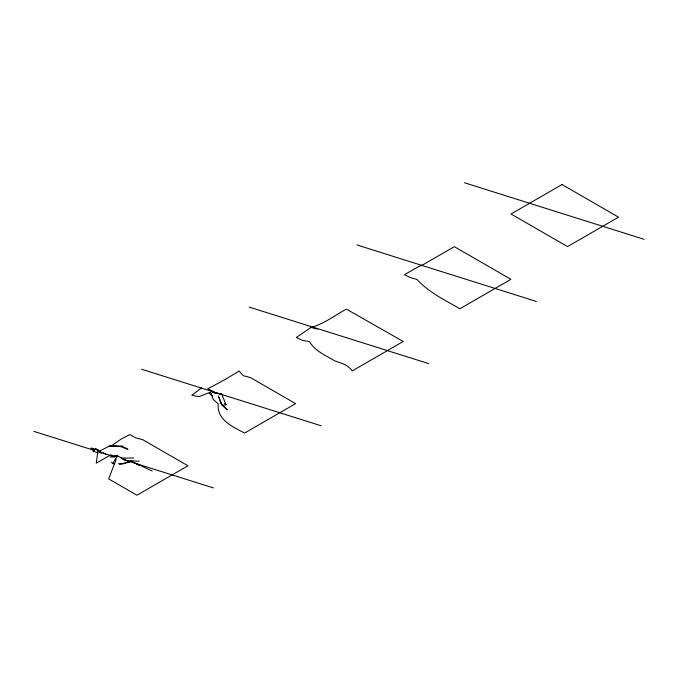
<?xml version="1.0" encoding="UTF-8"?>
<svg xmlns="http://www.w3.org/2000/svg" width="678" height="678" viewBox="0 0 678 678"><rect width="100%" height="100%" fill="white"/><g stroke="black" fill="none" stroke-linecap="round" stroke-linejoin="round"><path stroke-width="1.02" d="M98.081 449.743L96.234 463.176L110.946 454.811L114.184 456.803M116.235 459.277L108.675 478.914L136.931 495.228L187.933 465.778L142.719 439.675L135.549 437.81L129.896 434.556L121.218 439.039L111.59 445.734L109.514 446.056L100.293 450.658M98.157 452.811L93.267 451.345L95.505 448.802L100.827 451.523M310.939 327.474L296.32 337.466L302.269 340.348L309.431 341.644C315.304 351.297 325.974 355.628 335.279 361.128C341.61 363.027 348.356 365.162 352.238 370.917L403.232 341.475L346.416 309.126C334.703 315.338 323.864 324.084 310.939 327.474L317.524 329.059M201.578 387.85L191.815 395.308L198.976 396.655L210.663 392.113L213.316 399.495L218.223 403.859C216.638 419.919 232.893 426.886 244.58 433.072L295.583 403.63L250.368 377.527L243.199 375.654L239.063 371.002C228.944 377.536 218.477 383.189 207.79 388.774L214.121 391.926M124.405 463.54L131.312 461.243L152.228 471.015M119.718 464.311L131.312 461.243M221.816 394.198L212.672 392.435L221.816 394.198L225.977 404.664L222.35 405.436L221.028 403.486L218.358 395.969L222.35 405.436L227.274 409.817L221.028 403.486M110.217 457.014L117.438 455.794L129.676 462.091M120.26 446.463L122.328 446.209L127.981 449.404L120.26 446.463L109.514 446.056M113.302 456.04L117.438 455.794L112.667 463.549L111.539 462.006M121.193 458.142L133.617 457.981M114.624 463.608L112.667 463.549L114.684 463.769M118.531 463.727L123.421 463.871M111.59 445.734L122.328 446.209M139.27 461.243L126.074 460.413L122.133 458.904M136.888 464.659L139.6 465.125M111.548 456.591L114.421 457.116M95.005 449.082L90.894 448.209L92.852 448.412L93.267 451.345M464.515 182.772L644.1 239.326M356.857 244.928L536.451 301.481M249.207 307.083L428.793 363.637M141.549 369.23L321.143 425.784M33.9 431.386L94.437 450.446M99.48 452.04L112.599 456.167M123.693 459.667L213.485 487.94M103.064 452.802L105.76 454.124M97.09 449.7L95.505 448.802L101.259 453.328M209.375 393.35L212.4 396.088M224.545 403.342L225.977 404.664M418.64 266.564L404.419 274.7L410.376 277.59L417.089 279.497C428.903 292.489 444.938 300.083 459.887 308.77L510.89 279.319L454.37 246.69L423.64 264.378L418.64 266.564M562.028 184.543L511.026 213.985L567.545 246.614L618.539 217.172L562.028 184.543"/></g></svg>
